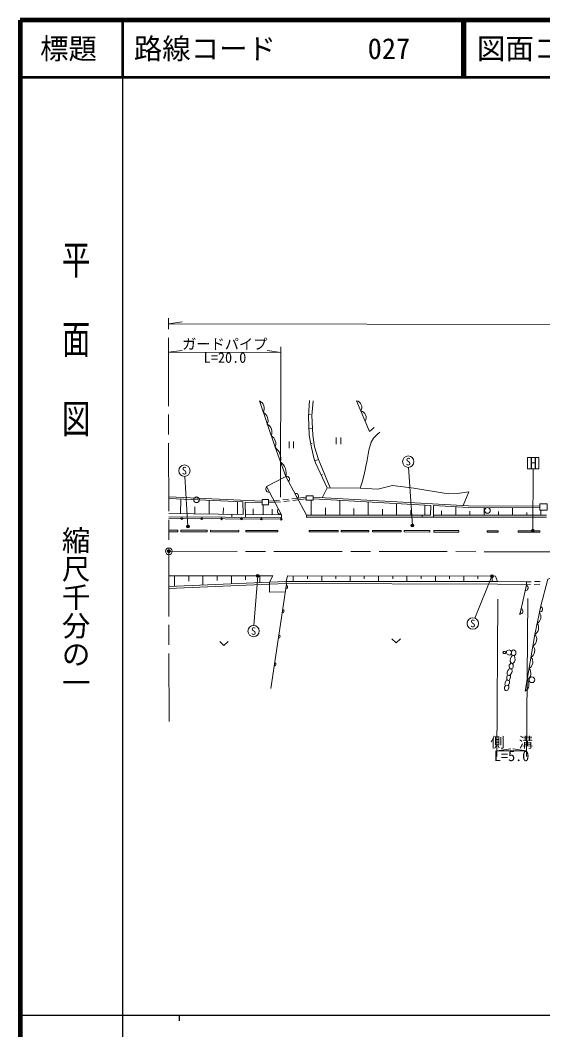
# Model space of a CAD drawing. Units: millimetres, scale not verified. Extents: x 40000 to 680000, y 20000 to 380000.
# Drawn here: x 40000 to 131962, y 202409 to 380000 of the extents above; entities that cross this region are included whole.
import ezdxf
from ezdxf.enums import TextEntityAlignment as Align

# ---------------------------------------------------------------- set-up
doc = ezdxf.new("R2010")
doc.units = ezdxf.units.MM
doc.header["$LTSCALE"] = 1000
doc.header["$PDMODE"] = 32
doc.header["$PDSIZE"] = 500
doc.linetypes.add('CHAIN', pattern=[18.5, 12, -1.5, 3.5, -1.5])
for name, color, linetype, lineweight in [('M-BGD', 7, 'Continuous', 13), ('M-BMK', 2, 'CHAIN', 13), ('M-BMK-SRVR', 3, 'Continuous', 13), ('M-STR-HTXT', 7, 'Continuous', 13), ('M-STR-STRC', 7, 'Continuous', 13), ('M-TTL', 2, 'Continuous', 140), ('M-TTL-BAND', 7, 'Continuous', 25), ('M-TTL-LINE', 7, 'Continuous', 50)]:
    doc.layers.add(name, color=color, linetype=linetype, lineweight=lineweight)
doc.layers.add('M-OTRS', color=6, linetype='Continuous')
doc.layers.add('M-TTL-TXT', color=7, linetype='Continuous')
doc.styles.add('@ＭＳ ゴシック', font='')
doc.styles.add('ＭＳ ゴシック', font='')
doc.styles.get('@ＭＳ ゴシック').set_extended_font_data('@MS Gothic')
doc.styles.get('ＭＳ ゴシック').set_extended_font_data('MS Gothic')

msp = doc.modelspace()

# ---------------------------------------------------------------- hatches: boundary and pattern name
at = {"layer": 'M-BGD'}
for points in [[(68293, 292327, -0.41421), (68443, 292477, -0.41421), (68593, 292327, -1)], [(71793, 292308, -0.41421), (71943, 292458, -0.41421), (72093, 292308, -1)], [(75293, 292288, -0.41421), (75443, 292438, -0.41421), (75593, 292288, -1)], [(78793, 292269, -0.41421), (78943, 292419, -0.41421), (79093, 292269, -1)], [(82293, 292249, -0.41421), (82443, 292399, -0.41421), (82593, 292249, -1)], [(85793, 292230, -0.41421), (85943, 292380, -0.41421), (86093, 292230, -1)]]:
    msp.add_hatch(color=256, dxfattribs=at).paths.add_polyline_path(points)
at = {"layer": 'M-STR-HTXT'}
for points in [[(109180, 291293, -1), (108847, 290920, -1)], [(69683, 291123, -1), (69349, 290751, -1)], [(130435, 290317, -1), (129996, 290078, -0.41421), (130096, 290417, -0.41421)], [(81603, 282096, -1), (81985, 282419, -1)], [(122779, 282111, -1), (123241, 282302, -1)]]:
    msp.add_hatch(color=256, dxfattribs=at).paths.add_polyline_path(points)

# ---------------------------------------------------------------- linework, layer by layer
at = {"layer": 'M-BGD'}
for p, q in [((90774, 310685), (91083, 310669)), ((90833, 308187), (91451, 308209)), ((87311, 305916), (87311, 304716)), ((88111, 305916), (88111, 304716)), ((91126, 305490), (91391, 305529)), ((95599, 306595), (95599, 305395)), ((96399, 306595), (96399, 305395)), ((91851, 302474), (92316, 302692)), ((86743, 299749), (87208, 298874)), ((92983, 299992), (93215, 300101)), ((83866, 297000), (83404, 297877)), ((88343, 296740), (88808, 295865)), ((66134, 296176), (82599, 295389)), ((66134, 295876), (79174, 295252)), ((68233, 293213), (68267, 295774)), ((73232, 293146), (73264, 295535)), ((78232, 293079), (78261, 295296)), ((79574, 295233), (82599, 295088)), ((79645, 292565), (79574, 295233)), ((83699, 295380), (84665, 295484)), ((83699, 295079), (84815, 295198)), ((84665, 295484), (85627, 295587)), ((84815, 295198), (85778, 295302)), ((86223, 295651), (87218, 295758)), ((86374, 295365), (87369, 295472)), ((87814, 295822), (88776, 295925)), ((87965, 295536), (88928, 295639)), ((88776, 295925), (90342, 296092)), ((88928, 295639), (90342, 295791)), ((91226, 292952), (91226, 295567)), ((91542, 295791), (112238, 294662)), ((96226, 292952), (96226, 295536)), ((101226, 292952), (101226, 295263)), ((106226, 292952), (106226, 294990)), ((70732, 293179), (70748, 294374)), ((75732, 293113), (75747, 294221)), ((77219, 292578), (77226, 293093)), ((79632, 293060), (85986, 292976)), ((80986, 293042), (81000, 294061)), ((82728, 293019), (82751, 294780)), ((84310, 292998), (84323, 294017)), ((85919, 293103), (85457, 293980)), ((93726, 292952), (93726, 294244)), ((98726, 292952), (98726, 294108)), ((103726, 292952), (103726, 293971)), ((108726, 292952), (108726, 293835)), ((111226, 292952), (111226, 294717)), ((112723, 292602), (112738, 294635)), ((114135, 292952), (114135, 293687)), ((116635, 292952), (116635, 294422)), ((119135, 292952), (119135, 293618)), ((121635, 292952), (121635, 294284)), ((124135, 292952), (124135, 293604)), ((126635, 292952), (126635, 294255)), ((129135, 292952), (129135, 293390)), ((131635, 292952), (131635, 293828)), ((66140, 292640), (85983, 292530)), ((66141, 292340), (85943, 292230)), ((85986, 292976), (85983, 292530)), ((90356, 292952), (90356, 292602)), ((90356, 292602), (132635, 292602)), ((110739, 292602), (110739, 292952)), ((112726, 292952), (132635, 292952)), ((66163, 280379), (83871, 281170)), ((66179, 280030), (83874, 280820)), ((67160, 282276), (67157, 280424)), ((69660, 282273), (69659, 281347)), ((72160, 282269), (72158, 280647)), ((74660, 282266), (74659, 281455)), ((77160, 282263), (77158, 280870)), ((79660, 282260), (79659, 281564)), ((82160, 282257), (82158, 281093)), ((83871, 281170), (86785, 281276)), ((83874, 280820), (86850, 280928)), ((88053, 282250), (88052, 281279)), ((90553, 282247), (90552, 281761)), ((93053, 282244), (93052, 281278)), ((95553, 282240), (95552, 281758)), ((98053, 282237), (98052, 281278)), ((100553, 282234), (100552, 281754)), ((103053, 282231), (103052, 281277)), ((105553, 282228), (105552, 281751)), ((108053, 282225), (108052, 281276)), ((110553, 282222), (110552, 281748)), ((113053, 282219), (113052, 281276)), ((115553, 282216), (115552, 281744)), ((118053, 282212), (118052, 281275)), ((120553, 282209), (120552, 281741)), ((123053, 282206), (123052, 281274)), ((129073, 280624), (128858, 279656)), ((129088, 280693), (129235, 280691)), ((129096, 281193), (129228, 281191)), ((129228, 281191), (129884, 281221)), ((129235, 280691), (129823, 280718)), ((130422, 280745), (131421, 280790)), ((130484, 281248), (131483, 281294)), ((86846, 280568), (86752, 279949)), ((86206, 276351), (86112, 275732)), ((128158, 276503), (127943, 275536)), ((131593, 276865), (131392, 275894)), ((85533, 271912), (85439, 271293)), ((84789, 267005), (84695, 266386))]:
    msp.add_line(p, q, dxfattribs=at)
for points in [[(86761, 299716), (84846, 304869), (82121, 313068)], [(94031, 297751), (91982, 302130), (91729, 302793), (91235, 304829), (90874, 307022), (90756, 310329), (90898, 313079)], [(94527, 297747), (92802, 302030), (92515, 302710), (91775, 304939), (91513, 306978), (91338, 310438), (91569, 313047)], [(99204, 313063), (101482, 307672), (102261, 308383)], [(99822, 297699), (100149, 298747), (100554, 300078), (101072, 302629), (101347, 304363), (101778, 305758), (102162, 306479), (102859, 307167), (103306, 307556)], [(85986, 292976), (83356, 297968), (86761, 299716), (90356, 292952)], [(93155, 296004), (94031, 297751), (99822, 297699), (102936, 297483), (105512, 298163), (109285, 297689), (115295, 296680), (116892, 296736), (118960, 297012), (117921, 294652)], [(66139, 293240), (79232, 293066), (79174, 295252)], [(91542, 296092), (118891, 294599), (131454, 294528)], [(90356, 292952), (112226, 292952), (112238, 294662)], [(112738, 294635), (118882, 294299), (131452, 294228)], [(66160, 282277), (84448, 282254), (83871, 281170), (83888, 279415), (86676, 279446)], [(84094, 262426), (86878, 280779), (86785, 281276), (87053, 282251), (123645, 282206), (124013, 281274)], [(86785, 281276), (86869, 281279), (124013, 281274), (129096, 281193)], [(86850, 280928), (124009, 280774), (129088, 280693)], [(127908, 275377), (129088, 280693), (129096, 281193)], [(128882, 261954), (130581, 271965), (131613, 276965), (132817, 281659), (133767, 281945), (171864, 281833), (172245, 280643), (171125, 278472), (169950, 278132), (168235, 275862), (166477, 272828), (163725, 270505), (159506, 268041)], [(75102, 270716), (75852, 270016), (76602, 270716)], [(105412, 271201), (106162, 270501), (106912, 271201)], [(126629, 268312), (126503, 268140), (126432, 268014), (126387, 267934), (126284, 267729), (126243, 267361), (126245, 267176), (126335, 266999), (126603, 266802), (126818, 266935), (126988, 267163), (127075, 267511), (126976, 268165), (126859, 268247)], [(126431, 268977), (126634, 269202), (126879, 269268), (127214, 268971), (127235, 268457), (126974, 268238), (126744, 268255), (126515, 268370), (126349, 268525)], [(126386, 266962), (126058, 266543), (126056, 266305), (126068, 266217), (126117, 266097), (126197, 265923), (126419, 265881), (126518, 265877), (126615, 265987), (126701, 266073), (126725, 266176), (126725, 266659), (126617, 266811)], [(125763, 264841), (125605, 264486), (125604, 264359), (125604, 264173), (125626, 264016), (125765, 263899), (125916, 263845), (126046, 263879), (126107, 263953), (126237, 264265), (126297, 264464), (126279, 264662), (126223, 264752), (126162, 264825)], [(126197, 265923), (126008, 265817), (125946, 265748), (125874, 265668), (125826, 265586), (125711, 265296), (125686, 265144), (125700, 264967), (125763, 264841), (125967, 264756), (126085, 264760), (126352, 264985), (126403, 265088), (126514, 265233), (126549, 265458), (126515, 265877)], [(125424, 262975), (125239, 262681), (125239, 262391), (125303, 262238), (125404, 262109), (125537, 262045), (125811, 262145), (126006, 262557), (125975, 262850), (125859, 263015)], [(125626, 264016), (125388, 263636), (125315, 263458), (125295, 263208), (125335, 263092), (125424, 262975), (125650, 262939), (125859, 263015), (125960, 263160), (126083, 263416), (126117, 263703), (126070, 263885)]]:
    msp.add_lwpolyline(points, dxfattribs=at)
for points in [[(82599, 295680), (83699, 295680), (83699, 294780), (82599, 294780)], [(90342, 296317), (91542, 296317), (91542, 295567), (90342, 295567)], [(131453, 294928), (132753, 294928), (132753, 293828), (131453, 293828)], [(125426, 268753), (125344, 268628), (125070, 268577), (124955, 268753), (124977, 268900), (125067, 268969), (125331, 268982), (125516, 268913), (125590, 268701), (125715, 268455), (125905, 268352), (126108, 268330), (126263, 268391), (126431, 268654), (126431, 268977), (126280, 269150), (126013, 269236), (125723, 269140), (125637, 269054), (125577, 268969), (125516, 268913)]]:
    msp.add_lwpolyline(points, close=True, dxfattribs=at)
for centre, radius in [((71027, 295642), 500), ((122210, 293758), 500), ((68443, 292327), 150), ((71943, 292308), 150), ((75443, 292288), 150), ((78943, 292269), 150), ((82443, 292249), 150), ((85943, 292230), 150), ((130050, 263988), 500)]:
    msp.add_circle(centre, radius, dxfattribs=at)
for centre, radius, start, end in [((81277, 311650), 1651, 337.51689, 59.25148), ((98898, 311882), 1220, 330.31212, 75.49979), ((81958, 309600), 1651, 337.51689, 59.25148), ((99653, 310096), 1220, 330.31212, 75.49979), ((82639, 307550), 1651, 337.51689, 59.25148), ((83321, 305500), 1651, 337.51689, 59.25148), ((83309, 302832), 2552, 347.79731, 52.97388), ((84267, 300255), 2552, 347.79731, 52.97388), ((86889, 299265), 505, 309.16497, 106.82316), ((83722, 297484), 505, 128.95029, 286.60848), ((88489, 296256), 505, 309.16497, 106.82316), ((85774, 293587), 505, 128.95029, 286.60848), ((128870, 280161), 505, 268.65292, 66.31111), ((86745, 280266), 318, 271.26595, 71.48369), ((86105, 276050), 318, 271.26595, 71.48369), ((127955, 276041), 505, 268.65292, 66.31111), ((130278, 275041), 1346, 301.39864, 35.27681), ((131397, 276399), 505, 269.50863, 67.16682), ((129880, 273114), 1346, 301.39864, 35.27681), ((85432, 271611), 318, 271.26595, 71.48369), ((129540, 271112), 1346, 301.39864, 39.33608), ((129200, 269110), 1346, 301.39864, 39.33608), ((84688, 266704), 318, 271.26595, 71.48369), ((128861, 267108), 1346, 301.39864, 39.33608), ((128521, 265106), 1346, 301.39864, 39.33608), ((128181, 263103), 1346, 301.39864, 39.33608)]:
    msp.add_arc(centre, radius, start, end, dxfattribs=at)
at = {"layer": 'M-BMK'}
for p, q in [((66207, 256623), (66076, 327577)), ((66152, 286577), (265529, 286329))]:
    msp.add_line(p, q, dxfattribs=at)
at = {"layer": 'M-BMK-SRVR'}
msp.add_circle((66152, 286577), 600, dxfattribs=at)
at = {"layer": 'M-OTRS'}
msp.add_point((66152, 286577), dxfattribs=at)
msp.add_point((66152, 286577), dxfattribs=at)
at = {"layer": 'M-STR-HTXT'}
for p, q in [((66077, 326577), (68509, 326916)), ((66077, 326577), (224936, 326380)), ((66087, 321577), (68518, 321916)), ((66087, 321577), (85871, 321552)), ((85871, 321552), (83440, 321897)), ((85833, 296114), (85873, 322552)), ((109014, 291107), (108351, 301349)), ((130215, 290197), (130285, 301100)), ((69516, 290937), (68953, 299763)), ((81794, 282257), (81141, 273551)), ((123010, 282206), (120022, 274806)), ((124060, 278157), (123878, 250505)), ((129300, 278259), (129089, 250499)), ((123885, 251505), (126316, 251844)), ((123885, 251505), (129097, 251499)), ((129097, 251499), (126666, 251843))]:
    msp.add_line(p, q, dxfattribs=at)
for centre in [(109014, 291107), (69516, 290937), (130215, 290197), (81794, 282257), (123010, 282206)]:
    msp.add_circle(centre, 250, dxfattribs=at)
at = {"layer": 'M-STR-STRC'}
for p, q in [((66145, 290277), (67711, 290275)), ((66145, 290027), (67711, 290025)), ((67711, 290025), (67711, 290275)), ((68253, 290274), (72879, 290269)), ((68253, 290024), (68253, 290274)), ((68253, 290024), (72879, 290019)), ((72879, 290019), (72879, 290269)), ((73479, 290018), (73480, 290268)), ((73479, 290018), (78485, 290012)), ((73480, 290268), (78486, 290262)), ((78485, 290012), (78486, 290262)), ((79679, 290260), (85323, 290253)), ((79679, 290010), (79679, 290260)), ((79679, 290010), (85323, 290003)), ((85323, 290003), (85323, 290253)), ((90822, 290246), (95965, 290240)), ((90822, 289996), (90822, 290246)), ((90822, 289996), (95964, 289990)), ((95964, 289990), (95965, 290240)), ((96493, 290239), (101337, 290233)), ((96493, 289989), (96493, 290239)), ((96493, 289989), (101336, 289983)), ((101336, 289983), (101337, 290233)), ((102022, 290232), (107021, 290226)), ((102022, 289982), (102022, 290232)), ((102022, 289982), (107021, 289976)), ((107021, 289976), (107021, 290226)), ((107580, 290225), (112102, 290220)), ((107580, 289975), (107580, 290225)), ((107580, 289975), (112102, 289970)), ((112102, 289970), (112102, 290220)), ((112810, 290219), (117162, 290214)), ((112810, 289969), (112810, 290219)), ((112810, 289969), (117161, 289964)), ((117161, 289964), (117162, 290214)), ((122145, 290207), (124078, 290205)), ((122145, 289957), (122145, 290207)), ((122145, 289957), (124078, 289955)), ((124078, 289955), (124078, 290205)), ((127597, 289951), (127598, 290201)), ((127597, 289951), (131432, 289946)), ((127598, 290201), (131432, 290196)), ((131432, 289946), (131432, 290196))]:
    msp.add_line(p, q, dxfattribs=at)
msp.add_lwpolyline([(129285, 301100), (131285, 301100), (131285, 303100), (129285, 303100)], close=True, dxfattribs=at)
for centre in [(108286, 302347), (68889, 300761), (81067, 272554), (119647, 273879)]:
    msp.add_circle(centre, 1000, dxfattribs=at)
at = {"layer": 'M-TTL'}
for p, q in [((40000, 380000), (40000, 20000)), ((680000, 380000), (40000, 380000))]:
    msp.add_line(p, q, dxfattribs=at)
at = {"layer": 'M-TTL-BAND'}
for p, q in [((58000, 370000), (58000, 20000)), ((40000, 205000), (579000, 205000)), ((68000, 205000), (68000, 204000))]:
    msp.add_line(p, q, dxfattribs=at)
at = {"layer": 'M-TTL-LINE'}
for p, q in [((58000, 380000), (58000, 370000)), ((117750, 380000), (117750, 370000)), ((118250, 380000), (118250, 370000)), ((40000, 370000), (680000, 370000))]:
    msp.add_line(p, q, dxfattribs=at)

# ---------------------------------------------------------------- texts
at = {"layer": 'M-STR-HTXT', "style": 'ＭＳ ゴシック'}
for s, p in [('ガードパイプ', (75999, 321565)), ('側\u3000溝', (126491, 251502))]:
    msp.add_text(s, height=1833, rotation=359.929, dxfattribs=at).set_placement(p, align=Align.BOTTOM_CENTER)
for s, p in [('L=20.0', (76043, 321565)), ('L=5.0', (126470, 251502))]:
    msp.add_text(s, height=1833, rotation=359.929, dxfattribs=at).set_placement(p, align=Align.TOP_CENTER)
at = {"layer": 'M-STR-STRC', "style": 'ＭＳ ゴシック'}
for s, height, p in [('S', 1320, (108286, 302347)), ('H', 1833, (130285, 302100)), ('S', 1320, (68889, 300761)), ('S', 1320, (119647, 273879)), ('S', 1320, (81067, 272554))]:
    msp.add_text(s, height=height, dxfattribs=at).set_placement(p, align=Align.MIDDLE_CENTER)
at = {"layer": 'M-TTL-BAND', "style": '@ＭＳ ゴシック', "width": 1.4}
msp.add_text('平  面  図', height=3666, rotation=270, dxfattribs=at).set_placement((49777, 306475), align=Align.MIDDLE_RIGHT)
at = {"layer": 'M-TTL-BAND', "style": '@ＭＳ ゴシック'}
msp.add_text('縮尺千分の一', height=3666, rotation=270, dxfattribs=at).set_placement((49777, 261030), align=Align.MIDDLE_RIGHT)
at = {"layer": 'M-TTL-TXT', "style": 'ＭＳ ゴシック'}
msp.add_text('標題', height=3666, dxfattribs=at).set_placement((48500, 375000), align=Align.MIDDLE_CENTER)
for s, p in [('路線コード', (60000, 375000)), ('027', (101142, 375000)), ('図面コード', (120380, 375000))]:
    msp.add_text(s, height=3666, dxfattribs=at).set_placement(p, align=Align.MIDDLE_LEFT)

doc.saveas('drawing.dxf')
